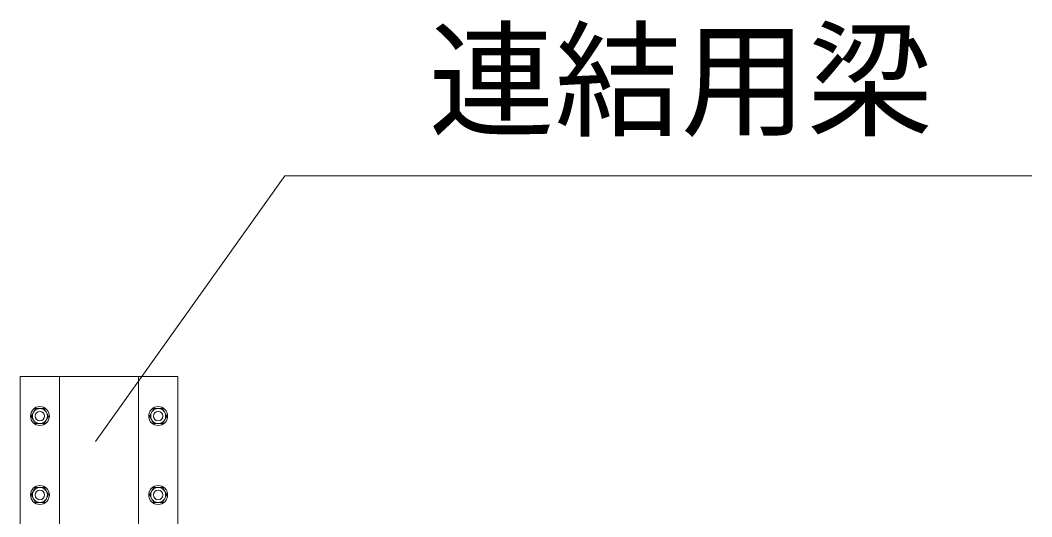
# Model space of a CAD drawing. Units: millimetres, scale not verified. Extents: x -9305 to 9305, y -6415 to 6415.
# Drawn here: x 2749 to 4032, y 1137 to 1767 of the extents above; entities that cross this region are included whole.
import ezdxf
from ezdxf.enums import TextEntityAlignment as Align

# ---------------------------------------------------------------- set-up
doc = ezdxf.new("R2010")
doc.units = ezdxf.units.MM
doc.header["$LTSCALE"] = 40
doc.layers.add('0-5_CLG-72', color=134, linetype='Continuous', lineweight=18)
doc.layers.add('0-9_TEXT', color=134, linetype='Continuous', lineweight=18)
doc.styles.add('ＭＳ ゴシック', font='')
doc.styles.get('ＭＳ ゴシック').set_extended_font_data('MS Gothic')

msp = doc.modelspace()

# ---------------------------------------------------------------- linework, layer by layer
at = {"layer": '0-5_CLG-72'}
for p, q in [((2748.78, 1121.84), (2748.78, 1315.01)), ((2748.78, 1315.01), (2948.78, 1315.01)), ((2798.78, 972.45), (2798.78, 1315.01)), ((2898.78, 972.45), (2898.78, 1315.01)), ((2948.78, 1121.84), (2948.78, 1315.01)), ((2784.74, 1265.01), (2779.26, 1274.51)), ((2934.74, 1265.01), (2929.26, 1274.51)), ((2762.8, 1265.01), (2768.29, 1255.51)), ((2912.8, 1265.01), (2918.29, 1255.51)), ((2784.74, 1165.01), (2779.26, 1174.51)), ((2934.74, 1165.01), (2929.26, 1174.51)), ((2762.8, 1165.01), (2768.29, 1155.51)), ((2912.8, 1165.01), (2918.29, 1155.51))]:
    msp.add_line(p, q, dxfattribs=at)
for points in [[(2779.26, 1274.51), (2768.29, 1274.51), (2762.8, 1265.01)], [(2929.26, 1274.51), (2918.29, 1274.51), (2912.8, 1265.01)], [(2768.29, 1255.51), (2779.26, 1255.51), (2784.74, 1265.01)], [(2918.29, 1255.51), (2929.26, 1255.51), (2934.74, 1265.01)], [(2779.26, 1174.51), (2768.29, 1174.51), (2762.8, 1165.01)], [(2929.26, 1174.51), (2918.29, 1174.51), (2912.8, 1165.01)], [(2768.29, 1155.51), (2779.26, 1155.51), (2784.74, 1165.01)], [(2918.29, 1155.51), (2929.26, 1155.51), (2934.74, 1165.01)]]:
    msp.add_lwpolyline(points, dxfattribs=at)
for centre, radius in [((2773.78, 1265.01), 12), ((2773.78, 1265.01), 9.5), ((2773.78, 1265.01), 6), ((2923.78, 1265.01), 12), ((2923.78, 1265.01), 9.5), ((2923.78, 1265.01), 6), ((2773.78, 1165.01), 12), ((2773.78, 1165.01), 9.5), ((2773.78, 1165.01), 6), ((2923.78, 1165.01), 12), ((2923.78, 1165.01), 9.5), ((2923.78, 1165.01), 6)]:
    msp.add_circle(centre, radius, dxfattribs=at)
at = {"layer": '0-9_TEXT'}
for p, q in [((2844.42, 1232.9), (3084.3, 1569.36)), ((3084.3, 1569.36), (4032.12, 1569.36))]:
    msp.add_line(p, q, dxfattribs=at)

# ---------------------------------------------------------------- texts
at = {"layer": '0-9_TEXT', "style": 'ＭＳ ゴシック'}
msp.add_text('連結用梁', height=117.3, dxfattribs=at).set_placement((3266.96, 1596.93), align=Align.BOTTOM_LEFT)

doc.saveas('drawing.dxf')
